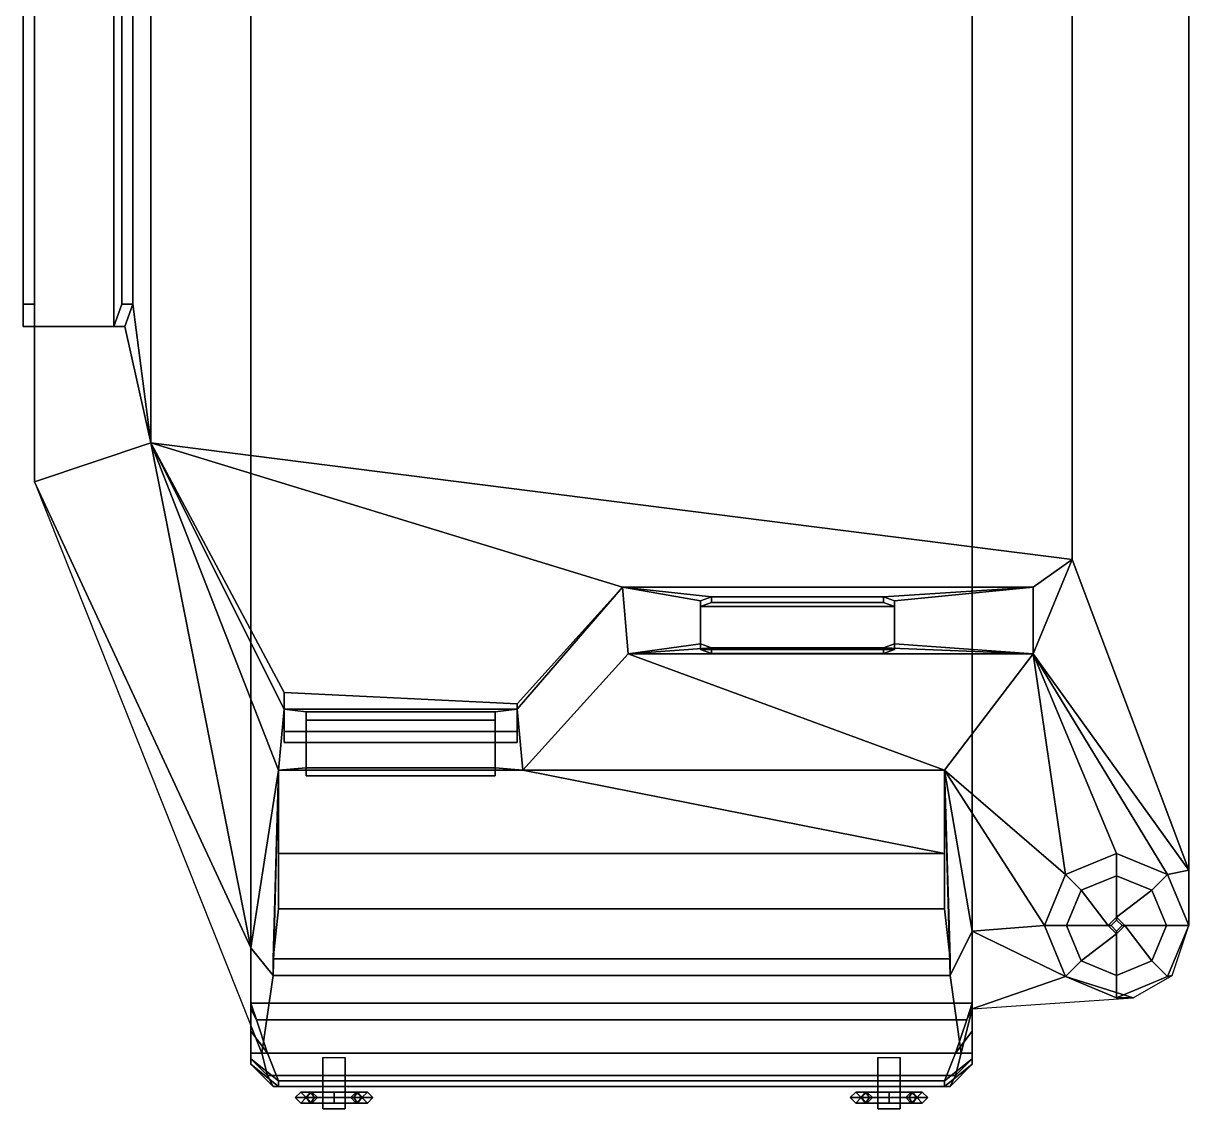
# Model space of a CAD drawing. Extents: x -1.06 to 1.04, y -2.46 to 2.91.
# Drawn here: x -1.06 to 1.04, y -2.46 to -0.504 of the extents above; entities that cross this region are included whole.
import ezdxf

# ---------------------------------------------------------------- set-up
doc = ezdxf.new("R2010")
doc.units = 0
doc.layers.get('0').update_dxf_attribs({"linetype": 'CONTINUOUS'})

msp = doc.modelspace()

# ---------------------------------------------------------------- linework, layer by layer
for points in [[(-0.65, -2.36, 0.97), (-0.65, 2.44, 0.97), (-0.65, 2.21, 0.73), (-0.65, 2.0262, 0.6538)], [(0.65, 2.44, 0.97), (0.65, -2.36, 0.97), (0.65, 2.0262, 0.6538), (0.65, 2.21, 0.73)], [(-0.65, -2.36, 0.97), (-0.65, -2.36, 0.97), (-0.65, 2.0262, 0.6538), (-0.65, 1.95, 0.47)], [(0.65, -2.36, 0.97), (0.65, -2.36, 0.97), (0.65, 1.95, 0.47), (0.65, 2.0262, 0.6538)], [(-0.65, -2.27, 0.41), (-0.65, 1.9749, 0.41), (0.65, 1.9749, 0.41), (0.65, -2.27, 0.41)], [(-0.65, -2.36, 0.97), (-0.65, 1.95, 0.47), (-0.65, 1.9749, 0.41), (-0.65, -2.27, 0.41)], [(0.65, -2.27, 0.41), (0.65, 1.9749, 0.41), (0.65, 1.95, 0.47), (0.65, -2.36, 0.97)], [(-1.04, -0.45, 1.02), (-1.04, 0.97, 0.97), (-1.04, -1.33, 0.97), (-1.04, -1.01, 1.02)], [(1.04, 0.97, 1.11), (0.83, 0.65, 1.69), (0.83, -1.47, 1.69), (1.04, -2.03, 1.11)], [(1.04, 0.97, 0.97), (1.04, 0.97, 1.11), (1.04, -2.03, 1.11), (1.04, -2.13, 0.97)], [(-0.8626, -1.01, 1.6), (-0.83, -1.26, 1.69), (-0.83, 0.65, 1.69), (-0.8626, -0.45, 1.6)], [(-0.83, -1.26, 1.69), (0.83, -1.47, 1.69), (0.83, 0.65, 1.69), (-0.83, 0.65, 1.69)], [(-1.06, -1.01, 1.02), (-1.06, -1.05, 1.06), (-1.06, -0.41, 1.06), (-1.06, -0.45, 1.02)], [(-1.06, -1.05, 1.06), (-1.06, -1.05, 1.11), (-1.06, -0.41, 1.11), (-1.06, -0.41, 1.06)], [(-1.06, -1.05, 1.11), (-0.8971, -1.05, 1.56), (-0.8971, -0.41, 1.56), (-1.06, -0.41, 1.11)], [(-0.8971, -1.05, 1.56), (-0.8826, -1.01, 1.6), (-0.8826, -0.45, 1.6), (-0.8971, -0.41, 1.56)], [(-1.06, -0.45, 1.02), (-1.04, -0.45, 1.02), (-1.04, -1.01, 1.02), (-1.06, -1.01, 1.02)], [(-0.8826, -1.01, 1.6), (-0.8626, -1.01, 1.6), (-0.8626, -0.45, 1.6), (-0.8826, -0.45, 1.6)], [(-1.06, -1.01, 1.02), (-1.04, -1.01, 1.02), (-1.04, -1.05, 1.06), (-1.06, -1.05, 1.06)], [(-1.04, -1.01, 1.02), (-1.04, -1.33, 0.97), (-1.04, -1.33, 0.97), (-1.04, -1.05, 1.06)], [(-0.8971, -1.05, 1.56), (-0.8771, -1.05, 1.56), (-0.8626, -1.01, 1.6), (-0.8826, -1.01, 1.6)], [(-0.8771, -1.05, 1.56), (-0.83, -1.26, 1.69), (-0.83, -1.26, 1.69), (-0.8626, -1.01, 1.6)], [(-1.06, -1.05, 1.11), (-1.04, -1.05, 1.11), (-0.8771, -1.05, 1.56), (-0.8971, -1.05, 1.56)], [(-1.06, -1.05, 1.06), (-1.04, -1.05, 1.06), (-1.04, -1.05, 1.11), (-1.06, -1.05, 1.11)], [(-1.04, -1.05, 1.11), (-1.04, -1.33, 1.11), (-0.83, -1.26, 1.69), (-0.8771, -1.05, 1.56)], [(-1.04, -1.05, 1.06), (-1.04, -1.33, 0.97), (-1.04, -1.33, 1.11), (-1.04, -1.05, 1.11)], [(-0.65, -2.17, 1.11), (-0.83, -1.26, 1.69), (-0.83, -1.26, 1.69), (-1.04, -1.33, 1.11)], [(-0.6, -1.85, 1.35), (-0.83, -1.26, 1.69), (-0.83, -1.26, 1.69), (-0.65, -2.17, 1.11)], [(-0.59, -1.71, 1.69), (-0.83, -1.26, 1.69), (-0.83, -1.26, 1.69), (-0.59, -1.74, 1.6)], [(0.76, -1.52, 1.69), (0.83, -1.47, 1.69), (-0.83, -1.26, 1.69), (0.02, -1.52, 1.69)], [(-0.59, -1.74, 1.6), (-0.83, -1.26, 1.69), (-0.83, -1.26, 1.69), (-0.6, -1.85, 1.35)], [(-0.17, -1.73, 1.69), (0.02, -1.52, 1.69), (-0.83, -1.26, 1.69), (-0.59, -1.71, 1.69)], [(-0.65, -2.31, 0.97), (-0.65, -2.17, 1.11), (-1.04, -1.33, 1.11), (-1.04, -1.33, 0.97)], [(0.83, -1.47, 1.69), (0.83, -1.47, 1.69), (0.76, -1.52, 1.69), (0.76, -1.64, 1.35)], [(0.83, -1.47, 1.69), (0.83, -1.47, 1.69), (0.76, -1.64, 1.35), (1.04, -2.03, 1.11)], [(0.03, -1.64, 1.35), (0.02, -1.52, 1.69), (-0.17, -1.74, 1.6), (-0.16, -1.85, 1.35)], [(0.02, -1.52, 1.69), (-0.17, -1.73, 1.69), (-0.17, -1.74, 1.6)], [(0.49, -1.5376, 1.64), (0.76, -1.52, 1.69), (0.02, -1.52, 1.69), (0.18, -1.5376, 1.64)], [(0.18, -1.5376, 1.64), (0.02, -1.52, 1.69), (0.02, -1.52, 1.69), (0.16, -1.5447, 1.62)], [(0.16, -1.5447, 1.62), (0.02, -1.52, 1.69), (0.03, -1.64, 1.35), (0.16, -1.6224, 1.4)], [(0.51, -1.5447, 1.62), (0.76, -1.52, 1.69), (0.76, -1.52, 1.69), (0.49, -1.5376, 1.64)], [(0.51, -1.6224, 1.4), (0.76, -1.64, 1.35), (0.76, -1.52, 1.69), (0.51, -1.5447, 1.62)], [(0.18, -1.5476, 1.64), (0.18, -1.5376, 1.64), (0.16, -1.5447, 1.62), (0.16, -1.5547, 1.62)], [(0.16, -1.5547, 1.62), (0.16, -1.5447, 1.62), (0.16, -1.6224, 1.4), (0.16, -1.6324, 1.4)], [(0.51, -1.5547, 1.62), (0.49, -1.5476, 1.64), (0.18, -1.5476, 1.64), (0.16, -1.5547, 1.62)], [(0.49, -1.5476, 1.64), (0.49, -1.5376, 1.64), (0.18, -1.5376, 1.64), (0.18, -1.5476, 1.64)], [(0.51, -1.5547, 1.62), (0.51, -1.5447, 1.62), (0.49, -1.5376, 1.64), (0.49, -1.5476, 1.64)], [(0.51, -1.6324, 1.4), (0.51, -1.6224, 1.4), (0.51, -1.5447, 1.62), (0.51, -1.5547, 1.62)], [(0.51, -1.6324, 1.4), (0.51, -1.5547, 1.62), (0.16, -1.5547, 1.62), (0.16, -1.6324, 1.4)], [(0.16, -1.6224, 1.4), (0.03, -1.64, 1.35), (0.03, -1.64, 1.35), (0.18, -1.6294, 1.38)], [(0.18, -1.6294, 1.38), (0.03, -1.64, 1.35), (0.76, -1.64, 1.35), (0.49, -1.6294, 1.38)], [(0.16, -1.6324, 1.4), (0.16, -1.6224, 1.4), (0.18, -1.6294, 1.38), (0.18, -1.6394, 1.38)], [(0.49, -1.6394, 1.38), (0.51, -1.6324, 1.4), (0.16, -1.6324, 1.4), (0.18, -1.6394, 1.38)], [(0.18, -1.6394, 1.38), (0.18, -1.6294, 1.38), (0.49, -1.6294, 1.38), (0.49, -1.6394, 1.38)], [(0.49, -1.6394, 1.38), (0.49, -1.6294, 1.38), (0.51, -1.6224, 1.4), (0.51, -1.6324, 1.4)], [(0.49, -1.6294, 1.38), (0.76, -1.64, 1.35), (0.76, -1.64, 1.35), (0.51, -1.6224, 1.4)], [(0.6, -1.85, 1.35), (0.03, -1.64, 1.35), (-0.16, -1.85, 1.35), (0.6, -1.85, 1.35)], [(0.6, -1.85, 1.35), (0.76, -1.64, 1.35), (0.03, -1.64, 1.35), (0.6, -1.85, 1.35)], [(0.76, -1.64, 1.35), (0.76, -1.64, 1.35), (0.6, -1.85, 1.35), (0.8181, -2.0381, 1.13)], [(0.76, -1.64, 1.35), (0.76, -1.64, 1.35), (1.0019, -2.0381, 1.13), (1.04, -2.03, 1.11)], [(0.76, -1.64, 1.35), (0.76, -1.64, 1.35), (0.91, -2, 1.13), (1.0019, -2.0381, 1.13)], [(0.76, -1.64, 1.35), (0.76, -1.64, 1.35), (0.8181, -2.0381, 1.13), (0.91, -2, 1.13)], [(-0.17, -1.78, 1.68), (-0.17, -1.73, 1.69), (-0.59, -1.71, 1.69), (-0.59, -1.78, 1.68)], [(-0.59, -1.78, 1.68), (-0.59, -1.78, 1.68), (-0.59, -1.71, 1.69), (-0.59, -1.74, 1.6)], [(-0.55, -1.8456, 1.36), (-0.55, -1.7444, 1.59), (-0.59, -1.74, 1.6), (-0.6, -1.85, 1.35)], [(-0.21, -1.7444, 1.59), (-0.17, -1.74, 1.6), (-0.59, -1.74, 1.6), (-0.55, -1.7444, 1.59)], [(-0.17, -1.74, 1.6), (-0.17, -1.8, 1.64), (-0.59, -1.8, 1.64), (-0.59, -1.74, 1.6)], [(-0.59, -1.8, 1.64), (-0.59, -1.8, 1.66), (-0.59, -1.78, 1.68), (-0.59, -1.74, 1.6)], [(-0.16, -1.85, 1.35), (-0.17, -1.74, 1.6), (-0.21, -1.7444, 1.59), (-0.21, -1.8456, 1.36)], [(-0.17, -1.73, 1.69), (-0.17, -1.78, 1.68), (-0.17, -1.74, 1.6)], [(-0.17, -1.78, 1.68), (-0.17, -1.8, 1.66), (-0.17, -1.8, 1.64), (-0.17, -1.74, 1.6)], [(-0.21, -1.76, 1.59), (-0.21, -1.7444, 1.59), (-0.55, -1.7444, 1.59), (-0.55, -1.76, 1.59)], [(-0.55, -1.86, 1.36), (-0.55, -1.76, 1.59), (-0.55, -1.7444, 1.59), (-0.55, -1.8456, 1.36)], [(-0.21, -1.86, 1.36), (-0.21, -1.76, 1.59), (-0.55, -1.76, 1.59), (-0.55, -1.86, 1.36)], [(-0.21, -1.8456, 1.36), (-0.21, -1.7444, 1.59), (-0.21, -1.76, 1.59), (-0.21, -1.86, 1.36)], [(-0.17, -1.8, 1.66), (-0.17, -1.78, 1.68), (-0.59, -1.78, 1.68), (-0.59, -1.8, 1.66)], [(-0.17, -1.8, 1.64), (-0.17, -1.8, 1.66), (-0.59, -1.8, 1.66), (-0.59, -1.8, 1.64)], [(-0.16, -1.85, 1.35), (-0.21, -1.8456, 1.36), (-0.55, -1.8456, 1.36), (-0.6, -1.85, 1.35)], [(-0.21, -1.8456, 1.36), (-0.21, -1.86, 1.36), (-0.55, -1.86, 1.36), (-0.55, -1.8456, 1.36)], [(-0.61, -2.22, 1.11), (-0.6, -1.85, 1.35), (-0.6, -1.85, 1.35), (-0.65, -2.17, 1.11)], [(-0.61, -2.19, 1.17), (-0.6, -1.85, 1.35), (-0.6, -1.85, 1.35), (-0.61, -2.22, 1.11)], [(-0.6, -2.1, 1.24), (-0.6, -1.85, 1.35), (-0.6, -1.85, 1.35), (-0.61, -2.19, 1.17)], [(0.6, -2, 1.3), (-0.16, -1.85, 1.35), (-0.6, -1.85, 1.35), (-0.6, -2, 1.3)], [(-0.6, -2, 1.3), (-0.6, -1.85, 1.35), (-0.6, -1.85, 1.35), (-0.6, -2.1, 1.24)], [(0.6, -2, 1.3), (0.6, -1.85, 1.35), (-0.16, -1.85, 1.35), (0.6, -2, 1.3)], [(0.65, -2.14, 1.11), (0.6, -1.85, 1.35), (0.6, -1.85, 1.35), (0.61, -2.22, 1.11)], [(0.61, -2.22, 1.11), (0.6, -1.85, 1.35), (0.6, -1.85, 1.35), (0.61, -2.19, 1.17)], [(0.61, -2.19, 1.17), (0.6, -1.85, 1.35), (0.6, -1.85, 1.35), (0.6, -2.1, 1.24)], [(0.6, -2.1, 1.24), (0.6, -1.85, 1.35), (0.6, -1.85, 1.35), (0.6, -2, 1.3)], [(0.8181, -2.0381, 1.13), (0.8181, -2.0381, 1.13), (0.6, -1.85, 1.35), (0.78, -2.13, 1.13)], [(0.78, -2.13, 1.13), (0.78, -2.13, 1.13), (0.6, -1.85, 1.35), (0.65, -2.14, 1.11)], [(0.6, -2.1, 1.24), (0.6, -2, 1.3), (-0.6, -2, 1.3), (-0.6, -2.1, 1.24)], [(0.91, -2, 1.13), (0.8181, -2.0381, 1.13), (0.8464, -2.0664, 1.23), (0.91, -2.04, 1.23)], [(1.0019, -2.0381, 1.13), (0.91, -2, 1.13), (0.91, -2.04, 1.23), (0.9736, -2.0664, 1.23)], [(1.04, -2.03, 1.11), (1.0019, -2.0381, 1.13), (1.04, -2.13, 1.13), (1.04, -2.13, 1.11)], [(1.04, -2.13, 0.97), (1.04, -2.03, 1.11), (1.04, -2.13, 1.11), (1.04, -2.13, 0.97)], [(0.8181, -2.0381, 1.13), (0.78, -2.13, 1.13), (0.82, -2.13, 1.23), (0.8464, -2.0664, 1.23)], [(0.91, -2.04, 1.23), (0.8464, -2.0664, 1.23), (0.895, -2.13, 1.23), (0.91, -2.115, 1.23)], [(0.9736, -2.0664, 1.23), (0.91, -2.04, 1.23), (0.91, -2.115, 1.23)], [(1.04, -2.13, 1.13), (1.0019, -2.0381, 1.13), (0.9736, -2.0664, 1.23), (1, -2.13, 1.23)], [(0.8464, -2.0664, 1.23), (0.82, -2.13, 1.23), (0.895, -2.13, 1.23)], [(1, -2.13, 1.23), (0.9736, -2.0664, 1.23), (0.91, -2.115, 1.23), (0.925, -2.13, 1.23)], [(0.61, -2.19, 1.17), (0.6, -2.1, 1.24), (-0.6, -2.1, 1.24), (-0.61, -2.19, 1.17)], [(0.91, -2.115, 1.23), (0.895, -2.13, 1.23), (0.9, -2.13, 2.23), (0.91, -2.12, 2.23)], [(0.91, -2.12, 2.23), (0.9, -2.13, 2.23), (0.91, -2.14, 2.23), (0.92, -2.13, 2.23)], [(0.925, -2.13, 1.23), (0.91, -2.115, 1.23), (0.91, -2.12, 2.23), (0.92, -2.13, 2.23)], [(0.65, -2.28, 0.97), (0.65, -2.14, 1.11), (0.61, -2.22, 1.11), (0.63, -2.36, 0.97)], [(0.8181, -2.2219, 1.13), (0.78, -2.13, 1.13), (0.78, -2.13, 1.13), (0.65, -2.14, 1.11)], [(0.8181, -2.2219, 1.13), (0.8181, -2.2219, 1.13), (0.65, -2.14, 1.11), (0.65, -2.28, 0.97)], [(0.78, -2.13, 1.13), (0.8181, -2.2219, 1.13), (0.8464, -2.1936, 1.23), (0.82, -2.13, 1.23)], [(0.82, -2.13, 1.23), (0.8464, -2.1936, 1.23), (0.91, -2.145, 1.23), (0.895, -2.13, 1.23)], [(0.895, -2.13, 1.23), (0.91, -2.145, 1.23), (0.91, -2.14, 2.23), (0.9, -2.13, 2.23)], [(0.91, -2.145, 1.23), (0.925, -2.13, 1.23), (0.92, -2.13, 2.23), (0.91, -2.14, 2.23)], [(0.91, -2.22, 1.23), (0.9736, -2.1936, 1.23), (0.925, -2.13, 1.23), (0.91, -2.145, 1.23)], [(0.9736, -2.1936, 1.23), (1, -2.13, 1.23), (0.925, -2.13, 1.23)], [(1.0019, -2.2219, 1.13), (1.04, -2.13, 1.13), (1, -2.13, 1.23), (0.9736, -2.1936, 1.23)], [(1.04, -2.13, 0.97), (1.04, -2.13, 1.11), (1.0019, -2.2219, 1.13), (1.01, -2.22, 0.97)], [(1.04, -2.13, 1.11), (1.04, -2.13, 1.13), (1.04, -2.13, 1.13), (1.0019, -2.2219, 1.13)], [(0.8464, -2.1936, 1.23), (0.91, -2.22, 1.23), (0.91, -2.145, 1.23)], [(-0.63, -2.36, 0.97), (-0.61, -2.22, 1.11), (-0.65, -2.17, 1.11), (-0.65, -2.31, 0.97)], [(0.61, -2.22, 1.11), (0.61, -2.19, 1.17), (-0.61, -2.19, 1.17), (-0.61, -2.22, 1.11)], [(0.8181, -2.2219, 1.13), (0.91, -2.26, 1.13), (0.91, -2.22, 1.23), (0.8464, -2.1936, 1.23)], [(0.91, -2.26, 1.13), (1.0019, -2.2219, 1.13), (0.9736, -2.1936, 1.23), (0.91, -2.22, 1.23)], [(0.63, -2.36, 0.97), (0.61, -2.22, 1.11), (-0.61, -2.22, 1.11), (-0.63, -2.36, 0.97)], [(0.8181, -2.2219, 1.13), (0.8181, -2.2219, 1.13), (0.65, -2.28, 0.97), (0.94, -2.26, 0.97)], [(0.91, -2.26, 1.13), (0.91, -2.26, 1.13), (0.8181, -2.2219, 1.13), (0.94, -2.26, 0.97)], [(1.01, -2.22, 0.97), (1.0019, -2.2219, 1.13), (0.91, -2.26, 1.13), (0.94, -2.26, 0.97)], [(-0.64, -2.3, 0.44), (-0.65, -2.27, 0.41), (0.65, -2.27, 0.41), (0.64, -2.3, 0.44)], [(-0.65, -2.28, 0.44), (-0.65, -2.27, 0.41), (-0.65, -2.27, 0.41), (-0.64, -2.3, 0.44)], [(-0.65, -2.36, 0.97), (-0.65, -2.27, 0.41), (-0.65, -2.28, 0.44), (-0.65, -2.37, 0.9)], [(-0.65, -2.32, 0.53), (-0.65, -2.28, 0.44), (-0.64, -2.3, 0.44), (-0.62, -2.36, 0.53)], [(-0.65, -2.37, 0.9), (-0.65, -2.28, 0.44), (-0.65, -2.32, 0.53), (-0.65, -2.38, 0.81)], [(0.62, -2.36, 0.53), (0.64, -2.3, 0.44), (0.65, -2.28, 0.44), (0.65, -2.32, 0.53)], [(0.65, -2.28, 0.97), (0.63, -2.36, 0.97), (0.65, -2.36, 0.97), (0.65, -2.28, 0.97)], [(0.64, -2.3, 0.44), (0.65, -2.27, 0.41), (0.65, -2.27, 0.41), (0.65, -2.28, 0.44)], [(0.65, -2.37, 0.9), (0.65, -2.28, 0.44), (0.65, -2.27, 0.41), (0.65, -2.36, 0.97)], [(0.65, -2.38, 0.81), (0.65, -2.32, 0.53), (0.65, -2.28, 0.44), (0.65, -2.37, 0.9)], [(-0.65, -2.31, 0.97), (-0.65, -2.36, 0.97), (-0.63, -2.36, 0.97), (-0.65, -2.31, 0.97)], [(-0.62, -2.36, 0.53), (-0.64, -2.3, 0.44), (0.64, -2.3, 0.44), (0.62, -2.36, 0.53)], [(-0.65, -2.37, 0.67), (-0.65, -2.32, 0.53), (-0.62, -2.36, 0.53), (-0.6, -2.41, 0.67)], [(-0.65, -2.38, 0.81), (-0.65, -2.32, 0.53), (-0.65, -2.37, 0.67), (-0.65, -2.38, 0.75)], [(0.6, -2.41, 0.67), (0.62, -2.36, 0.53), (0.65, -2.32, 0.53), (0.65, -2.37, 0.67)], [(0.65, -2.38, 0.75), (0.65, -2.37, 0.67), (0.65, -2.32, 0.53), (0.65, -2.38, 0.81)], [(-0.65, -2.36, 0.97), (-0.65, -2.37, 0.9), (-0.62, -2.4, 0.9), (-0.63, -2.36, 0.97)], [(-0.65, -2.38, 0.75), (-0.65, -2.37, 0.67), (-0.6, -2.41, 0.67), (-0.6, -2.42, 0.75)], [(-0.65, -2.37, 0.9), (-0.65, -2.38, 0.81), (-0.61, -2.42, 0.81), (-0.62, -2.4, 0.9)], [(-0.63, -2.36, 0.97), (-0.62, -2.4, 0.9), (0.62, -2.4, 0.9), (0.63, -2.36, 0.97)], [(-0.6, -2.41, 0.67), (-0.62, -2.36, 0.53), (0.62, -2.36, 0.53), (0.6, -2.41, 0.67)], [(-0.48, -2.43, 0.59), (-0.52, -2.43, 0.59), (-0.52, -2.3679, 0.5521), (-0.48, -2.3679, 0.5521)], [(-0.52, -2.43, 0.59), (-0.52, -2.44, 0.66), (-0.52, -2.41, 0.67), (-0.52, -2.3679, 0.5521)], [(-0.48, -2.44, 0.66), (-0.48, -2.43, 0.59), (-0.48, -2.3679, 0.5521), (-0.48, -2.41, 0.67)], [(0.52, -2.43, 0.59), (0.48, -2.43, 0.59), (0.48, -2.3679, 0.5521), (0.52, -2.3679, 0.5521)], [(0.48, -2.43, 0.59), (0.48, -2.44, 0.66), (0.48, -2.41, 0.67), (0.48, -2.3679, 0.5521)], [(0.52, -2.44, 0.66), (0.52, -2.43, 0.59), (0.52, -2.3679, 0.5521), (0.52, -2.41, 0.67)], [(0.6, -2.42, 0.75), (0.6, -2.41, 0.67), (0.65, -2.37, 0.67), (0.65, -2.38, 0.75)], [(0.62, -2.4, 0.9), (0.61, -2.42, 0.81), (0.65, -2.38, 0.81), (0.65, -2.37, 0.9)], [(0.63, -2.36, 0.97), (0.62, -2.4, 0.9), (0.65, -2.37, 0.9), (0.65, -2.36, 0.97)], [(-0.65, -2.38, 0.81), (-0.65, -2.38, 0.75), (-0.6, -2.42, 0.75), (-0.61, -2.42, 0.81)], [(0.61, -2.42, 0.81), (0.6, -2.42, 0.75), (0.65, -2.38, 0.75), (0.65, -2.38, 0.81)], [(-0.62, -2.4, 0.9), (-0.61, -2.42, 0.81), (0.61, -2.42, 0.81), (0.62, -2.4, 0.9)], [(-0.6, -2.42, 0.75), (-0.6, -2.41, 0.67), (0.6, -2.41, 0.67), (0.6, -2.42, 0.75)], [(-0.48, -2.41, 0.67), (-0.52, -2.41, 0.67), (-0.52, -2.44, 0.66), (-0.48, -2.44, 0.66)], [(0.52, -2.41, 0.67), (0.48, -2.41, 0.67), (0.48, -2.44, 0.66), (0.52, -2.44, 0.66)], [(-0.61, -2.42, 0.81), (-0.6, -2.42, 0.75), (0.6, -2.42, 0.75), (0.61, -2.42, 0.81)], [(-0.56, -2.43, 0.5), (-0.57, -2.44, 0.5), (-0.55, -2.44, 0.5483), (-0.5424, -2.43, 0.5424)], [(-0.5424, -2.43, 0.4576), (-0.5495, -2.44, 0.4505), (-0.57, -2.44, 0.5), (-0.56, -2.43, 0.5)], [(-0.55, -2.44, 0.5), (-0.56, -2.43, 0.5), (-0.5424, -2.43, 0.5424), (-0.5354, -2.44, 0.5354)], [(-0.5354, -2.44, 0.4646), (-0.5424, -2.43, 0.4576), (-0.56, -2.43, 0.5), (-0.55, -2.44, 0.5)], [(-0.54, -2.43, 0.63), (-0.55, -2.44, 0.64), (-0.52, -2.44, 0.64), (-0.52, -2.43, 0.63)], [(-0.5424, -2.43, 0.5424), (-0.55, -2.44, 0.5483), (-0.55, -2.44, 0.5483), (-0.54, -2.43, 0.5434)], [(-0.54, -2.43, 0.5434), (-0.55, -2.44, 0.5483), (-0.55, -2.44, 0.64), (-0.54, -2.43, 0.63)], [(-0.5, -2.43, 0.44), (-0.5, -2.44, 0.43), (-0.5495, -2.44, 0.4505), (-0.5424, -2.43, 0.4576)], [(-0.5, -2.44, 0.45), (-0.5, -2.43, 0.44), (-0.5424, -2.43, 0.4576), (-0.5354, -2.44, 0.4646)], [(-0.5354, -2.44, 0.5354), (-0.5424, -2.43, 0.5424), (-0.54, -2.43, 0.5434), (-0.53, -2.44, 0.5376)], [(-0.53, -2.44, 0.62), (-0.54, -2.43, 0.63), (-0.52, -2.43, 0.63), (-0.52, -2.44, 0.62)], [(-0.53, -2.44, 0.5376), (-0.54, -2.43, 0.5434), (-0.54, -2.43, 0.63), (-0.53, -2.44, 0.62)], [(-0.48, -2.46, 0.61), (-0.52, -2.46, 0.61), (-0.52, -2.43, 0.59), (-0.48, -2.43, 0.59)], [(-0.52, -2.46, 0.61), (-0.52, -2.46, 0.64), (-0.52, -2.44, 0.66), (-0.52, -2.43, 0.59)], [(-0.4576, -2.43, 0.4576), (-0.4505, -2.44, 0.4505), (-0.5, -2.44, 0.43), (-0.5, -2.43, 0.44)], [(-0.4646, -2.44, 0.4646), (-0.4576, -2.43, 0.4576), (-0.5, -2.43, 0.44), (-0.5, -2.44, 0.45)], [(-0.46, -2.43, 0.63), (-0.47, -2.44, 0.62), (-0.48, -2.44, 0.62), (-0.48, -2.43, 0.63)], [(-0.45, -2.44, 0.64), (-0.46, -2.43, 0.63), (-0.48, -2.43, 0.63), (-0.48, -2.44, 0.64)], [(-0.48, -2.46, 0.64), (-0.48, -2.46, 0.61), (-0.48, -2.43, 0.59), (-0.48, -2.44, 0.66)], [(-0.46, -2.43, 0.5434), (-0.47, -2.44, 0.5376), (-0.47, -2.44, 0.62), (-0.46, -2.43, 0.63)], [(-0.47, -2.44, 0.5376), (-0.46, -2.43, 0.5434), (-0.4576, -2.43, 0.5424), (-0.4646, -2.44, 0.5354)], [(-0.4646, -2.44, 0.5354), (-0.4576, -2.43, 0.5424), (-0.44, -2.43, 0.5), (-0.45, -2.44, 0.5)], [(-0.45, -2.44, 0.5), (-0.44, -2.43, 0.5), (-0.4576, -2.43, 0.4576), (-0.4646, -2.44, 0.4646)], [(-0.4576, -2.43, 0.5424), (-0.46, -2.43, 0.5434), (-0.45, -2.44, 0.5483), (-0.4576, -2.43, 0.5424)], [(-0.45, -2.44, 0.5483), (-0.46, -2.43, 0.5434), (-0.46, -2.43, 0.63), (-0.45, -2.44, 0.64)], [(-0.4576, -2.43, 0.5424), (-0.45, -2.44, 0.5483), (-0.43, -2.44, 0.5), (-0.44, -2.43, 0.5)], [(-0.44, -2.43, 0.5), (-0.43, -2.44, 0.5), (-0.4505, -2.44, 0.4505), (-0.4576, -2.43, 0.4576)], [(0.4576, -2.43, 0.4576), (0.4505, -2.44, 0.4505), (0.43, -2.44, 0.5), (0.44, -2.43, 0.5)], [(0.44, -2.43, 0.5), (0.43, -2.44, 0.5), (0.45, -2.44, 0.5483), (0.4576, -2.43, 0.5424)], [(0.4646, -2.44, 0.4646), (0.4576, -2.43, 0.4576), (0.44, -2.43, 0.5), (0.45, -2.44, 0.5)], [(0.45, -2.44, 0.5), (0.44, -2.43, 0.5), (0.4576, -2.43, 0.5424), (0.4646, -2.44, 0.5354)], [(0.46, -2.43, 0.5434), (0.45, -2.44, 0.5483), (0.45, -2.44, 0.64), (0.46, -2.43, 0.63)], [(0.4576, -2.43, 0.5424), (0.45, -2.44, 0.5483), (0.45, -2.44, 0.5483), (0.46, -2.43, 0.5434)], [(0.46, -2.43, 0.63), (0.45, -2.44, 0.64), (0.48, -2.44, 0.64), (0.48, -2.43, 0.63)], [(0.5, -2.43, 0.44), (0.5, -2.44, 0.43), (0.4505, -2.44, 0.4505), (0.4576, -2.43, 0.4576)], [(0.5, -2.44, 0.45), (0.5, -2.43, 0.44), (0.4576, -2.43, 0.4576), (0.4646, -2.44, 0.4646)], [(0.4646, -2.44, 0.5354), (0.4576, -2.43, 0.5424), (0.46, -2.43, 0.5434), (0.47, -2.44, 0.5376)], [(0.47, -2.44, 0.5376), (0.46, -2.43, 0.5434), (0.46, -2.43, 0.63), (0.47, -2.44, 0.62)], [(0.47, -2.44, 0.62), (0.46, -2.43, 0.63), (0.48, -2.43, 0.63), (0.48, -2.44, 0.62)], [(0.52, -2.46, 0.61), (0.48, -2.46, 0.61), (0.48, -2.43, 0.59), (0.52, -2.43, 0.59)], [(0.48, -2.46, 0.61), (0.48, -2.46, 0.64), (0.48, -2.44, 0.66), (0.48, -2.43, 0.59)], [(0.5354, -2.44, 0.4646), (0.5424, -2.43, 0.4576), (0.5, -2.43, 0.44), (0.5, -2.44, 0.45)], [(0.5424, -2.43, 0.4576), (0.5495, -2.44, 0.4505), (0.5, -2.44, 0.43), (0.5, -2.43, 0.44)], [(0.55, -2.44, 0.64), (0.54, -2.43, 0.63), (0.52, -2.43, 0.63), (0.52, -2.44, 0.64)], [(0.54, -2.43, 0.63), (0.53, -2.44, 0.62), (0.52, -2.44, 0.62), (0.52, -2.43, 0.63)], [(0.52, -2.46, 0.64), (0.52, -2.46, 0.61), (0.52, -2.43, 0.59), (0.52, -2.44, 0.66)], [(0.53, -2.44, 0.5376), (0.54, -2.43, 0.5434), (0.5424, -2.43, 0.5424), (0.5354, -2.44, 0.5354)], [(0.54, -2.43, 0.5434), (0.53, -2.44, 0.5376), (0.53, -2.44, 0.62), (0.54, -2.43, 0.63)], [(0.55, -2.44, 0.5), (0.56, -2.43, 0.5), (0.5424, -2.43, 0.4576), (0.5354, -2.44, 0.4646)], [(0.5354, -2.44, 0.5354), (0.5424, -2.43, 0.5424), (0.56, -2.43, 0.5), (0.55, -2.44, 0.5)], [(0.55, -2.44, 0.5483), (0.54, -2.43, 0.5434), (0.54, -2.43, 0.63), (0.55, -2.44, 0.64)], [(0.5424, -2.43, 0.5424), (0.54, -2.43, 0.5434), (0.55, -2.44, 0.5483), (0.5424, -2.43, 0.5424)], [(0.56, -2.43, 0.5), (0.57, -2.44, 0.5), (0.5495, -2.44, 0.4505), (0.5424, -2.43, 0.4576)], [(0.5424, -2.43, 0.5424), (0.55, -2.44, 0.5483), (0.57, -2.44, 0.5), (0.56, -2.43, 0.5)], [(-0.57, -2.44, 0.5), (-0.56, -2.45, 0.5), (-0.5424, -2.45, 0.5424), (-0.55, -2.44, 0.5483)], [(-0.5495, -2.44, 0.4505), (-0.5424, -2.45, 0.4576), (-0.56, -2.45, 0.5), (-0.57, -2.44, 0.5)], [(-0.56, -2.45, 0.5), (-0.55, -2.44, 0.5), (-0.5354, -2.44, 0.5354), (-0.5424, -2.45, 0.5424)], [(-0.5424, -2.45, 0.4576), (-0.5354, -2.44, 0.4646), (-0.55, -2.44, 0.5), (-0.56, -2.45, 0.5)], [(-0.55, -2.44, 0.64), (-0.54, -2.45, 0.63), (-0.52, -2.45, 0.63), (-0.52, -2.44, 0.64)], [(-0.55, -2.44, 0.5483), (-0.5424, -2.45, 0.5424), (-0.54, -2.45, 0.5434), (-0.55, -2.44, 0.5483)], [(-0.55, -2.44, 0.5483), (-0.54, -2.45, 0.5434), (-0.54, -2.45, 0.63), (-0.55, -2.44, 0.64)], [(-0.5, -2.44, 0.43), (-0.5, -2.45, 0.44), (-0.5424, -2.45, 0.4576), (-0.5495, -2.44, 0.4505)], [(-0.5, -2.45, 0.44), (-0.5, -2.44, 0.45), (-0.5354, -2.44, 0.4646), (-0.5424, -2.45, 0.4576)], [(-0.5424, -2.45, 0.5424), (-0.5354, -2.44, 0.5354), (-0.53, -2.44, 0.5376), (-0.54, -2.45, 0.5434)], [(-0.54, -2.45, 0.63), (-0.53, -2.44, 0.62), (-0.52, -2.44, 0.62), (-0.52, -2.45, 0.63)], [(-0.54, -2.45, 0.5434), (-0.53, -2.44, 0.5376), (-0.53, -2.44, 0.62), (-0.54, -2.45, 0.63)], [(-0.48, -2.44, 0.66), (-0.52, -2.44, 0.66), (-0.52, -2.46, 0.64), (-0.48, -2.46, 0.64)], [(-0.4505, -2.44, 0.4505), (-0.4576, -2.45, 0.4576), (-0.5, -2.45, 0.44), (-0.5, -2.44, 0.43)], [(-0.4576, -2.45, 0.4576), (-0.4646, -2.44, 0.4646), (-0.5, -2.44, 0.45), (-0.5, -2.45, 0.44)], [(-0.47, -2.44, 0.62), (-0.46, -2.45, 0.63), (-0.48, -2.45, 0.63), (-0.48, -2.44, 0.62)], [(-0.46, -2.45, 0.63), (-0.45, -2.44, 0.64), (-0.48, -2.44, 0.64), (-0.48, -2.45, 0.63)], [(-0.47, -2.44, 0.5376), (-0.46, -2.45, 0.5434), (-0.46, -2.45, 0.63), (-0.47, -2.44, 0.62)], [(-0.46, -2.45, 0.5434), (-0.47, -2.44, 0.5376), (-0.4646, -2.44, 0.5354), (-0.4576, -2.45, 0.5424)], [(-0.4576, -2.45, 0.5424), (-0.4646, -2.44, 0.5354), (-0.45, -2.44, 0.5), (-0.44, -2.45, 0.5)], [(-0.44, -2.45, 0.5), (-0.45, -2.44, 0.5), (-0.4646, -2.44, 0.4646), (-0.4576, -2.45, 0.4576)], [(-0.45, -2.44, 0.5483), (-0.46, -2.45, 0.5434), (-0.4576, -2.45, 0.5424), (-0.45, -2.44, 0.5483)], [(-0.46, -2.45, 0.5434), (-0.45, -2.44, 0.5483), (-0.45, -2.44, 0.64), (-0.46, -2.45, 0.63)], [(-0.45, -2.44, 0.5483), (-0.4576, -2.45, 0.5424), (-0.44, -2.45, 0.5), (-0.43, -2.44, 0.5)], [(-0.43, -2.44, 0.5), (-0.44, -2.45, 0.5), (-0.4576, -2.45, 0.4576), (-0.4505, -2.44, 0.4505)], [(0.4505, -2.44, 0.4505), (0.4576, -2.45, 0.4576), (0.44, -2.45, 0.5), (0.43, -2.44, 0.5)], [(0.43, -2.44, 0.5), (0.44, -2.45, 0.5), (0.4576, -2.45, 0.5424), (0.45, -2.44, 0.5483)], [(0.4576, -2.45, 0.4576), (0.4646, -2.44, 0.4646), (0.45, -2.44, 0.5), (0.44, -2.45, 0.5)], [(0.44, -2.45, 0.5), (0.45, -2.44, 0.5), (0.4646, -2.44, 0.5354), (0.4576, -2.45, 0.5424)], [(0.45, -2.44, 0.5483), (0.46, -2.45, 0.5434), (0.46, -2.45, 0.63), (0.45, -2.44, 0.64)], [(0.45, -2.44, 0.5483), (0.4576, -2.45, 0.5424), (0.46, -2.45, 0.5434), (0.45, -2.44, 0.5483)], [(0.45, -2.44, 0.64), (0.46, -2.45, 0.63), (0.48, -2.45, 0.63), (0.48, -2.44, 0.64)], [(0.5, -2.44, 0.43), (0.5, -2.45, 0.44), (0.4576, -2.45, 0.4576), (0.4505, -2.44, 0.4505)], [(0.5, -2.45, 0.44), (0.5, -2.44, 0.45), (0.4646, -2.44, 0.4646), (0.4576, -2.45, 0.4576)], [(0.4576, -2.45, 0.5424), (0.4646, -2.44, 0.5354), (0.47, -2.44, 0.5376), (0.46, -2.45, 0.5434)], [(0.46, -2.45, 0.5434), (0.47, -2.44, 0.5376), (0.47, -2.44, 0.62), (0.46, -2.45, 0.63)], [(0.46, -2.45, 0.63), (0.47, -2.44, 0.62), (0.48, -2.44, 0.62), (0.48, -2.45, 0.63)], [(0.52, -2.44, 0.66), (0.48, -2.44, 0.66), (0.48, -2.46, 0.64), (0.52, -2.46, 0.64)], [(0.5424, -2.45, 0.4576), (0.5354, -2.44, 0.4646), (0.5, -2.44, 0.45), (0.5, -2.45, 0.44)], [(0.5495, -2.44, 0.4505), (0.5424, -2.45, 0.4576), (0.5, -2.45, 0.44), (0.5, -2.44, 0.43)], [(0.54, -2.45, 0.63), (0.55, -2.44, 0.64), (0.52, -2.44, 0.64), (0.52, -2.45, 0.63)], [(0.53, -2.44, 0.62), (0.54, -2.45, 0.63), (0.52, -2.45, 0.63), (0.52, -2.44, 0.62)], [(0.54, -2.45, 0.5434), (0.53, -2.44, 0.5376), (0.5354, -2.44, 0.5354), (0.5424, -2.45, 0.5424)], [(0.53, -2.44, 0.5376), (0.54, -2.45, 0.5434), (0.54, -2.45, 0.63), (0.53, -2.44, 0.62)], [(0.56, -2.45, 0.5), (0.55, -2.44, 0.5), (0.5354, -2.44, 0.4646), (0.5424, -2.45, 0.4576)], [(0.5424, -2.45, 0.5424), (0.5354, -2.44, 0.5354), (0.55, -2.44, 0.5), (0.56, -2.45, 0.5)], [(0.54, -2.45, 0.5434), (0.55, -2.44, 0.5483), (0.55, -2.44, 0.64), (0.54, -2.45, 0.63)], [(0.55, -2.44, 0.5483), (0.54, -2.45, 0.5434), (0.5424, -2.45, 0.5424), (0.55, -2.44, 0.5483)], [(0.57, -2.44, 0.5), (0.56, -2.45, 0.5), (0.5424, -2.45, 0.4576), (0.5495, -2.44, 0.4505)], [(0.55, -2.44, 0.5483), (0.5424, -2.45, 0.5424), (0.56, -2.45, 0.5), (0.57, -2.44, 0.5)], [(-0.48, -2.46, 0.64), (-0.52, -2.46, 0.64), (-0.52, -2.46, 0.61), (-0.48, -2.46, 0.61)], [(0.52, -2.46, 0.64), (0.48, -2.46, 0.64), (0.48, -2.46, 0.61), (0.52, -2.46, 0.61)]]:
    msp.add_3dface(points)

doc.saveas('drawing.dxf')
